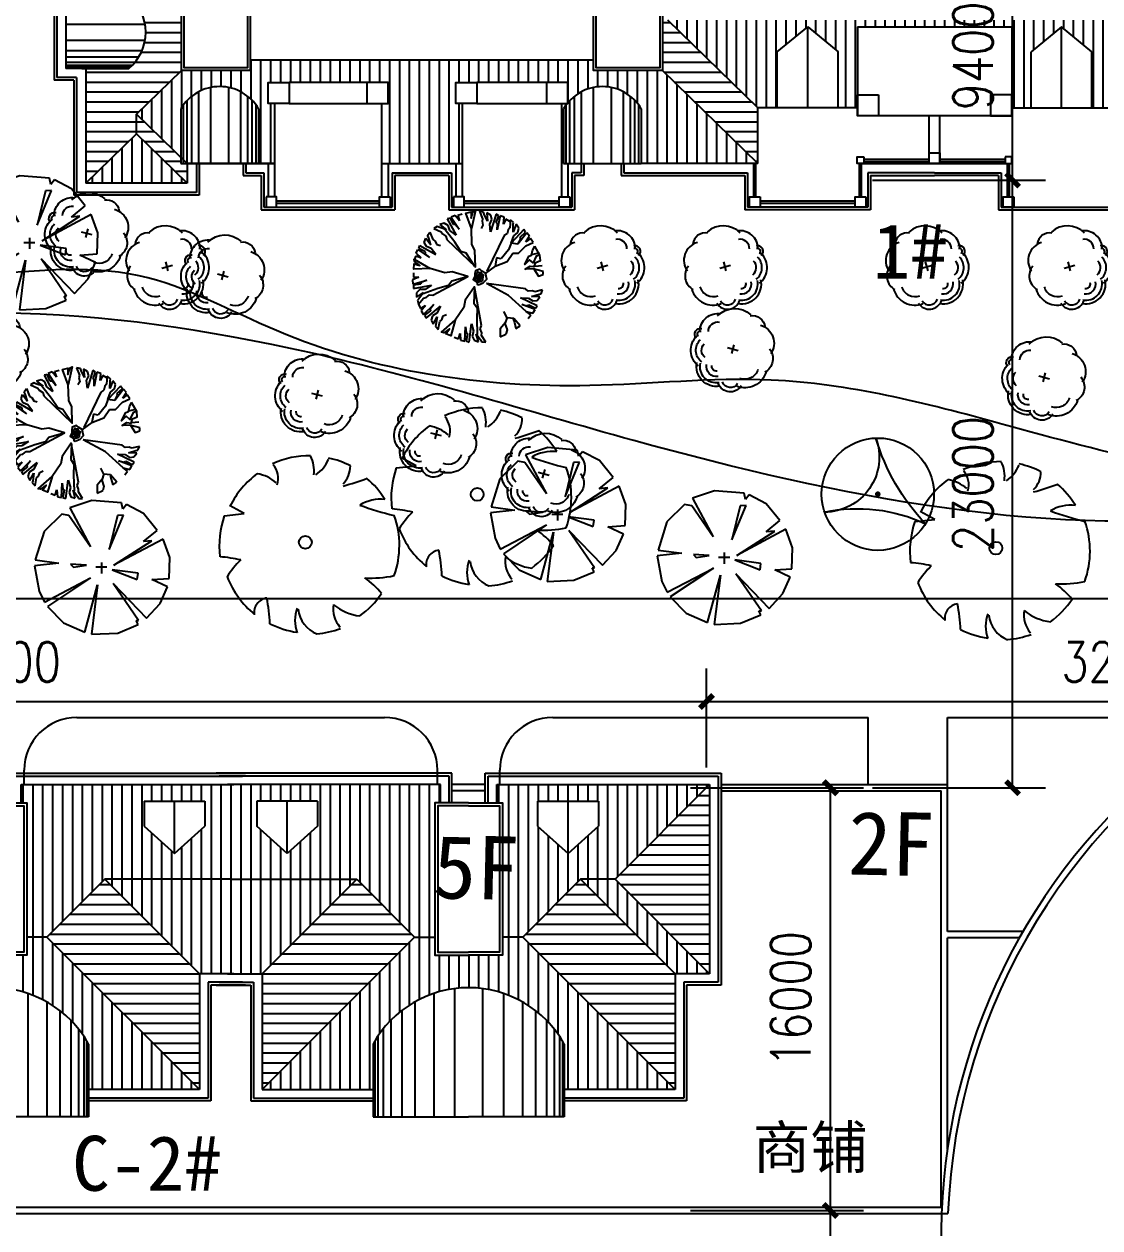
# Model space of a CAD drawing. Extents: x 225694 to 1397201, y -46174 to 794826.
# Drawn here: x 664161 to 704871, y 234129 to 279695 of the extents above; entities that cross this region are included whole.
import ezdxf
from ezdxf.enums import TextEntityAlignment as Align

# ---------------------------------------------------------------- set-up
doc = ezdxf.new("R2010")
doc.units = 0
doc.header["$LTSCALE"] = 0.5
doc.header["$MEASUREMENT"] = 0
for name, color, linetype in [('08-树', 73, 'Continuous'), ('KJ', 8, 'Continuous'), ('PUB_DIM', 3, 'Continuous'), ('WINDOW', 3, 'Continuous'), ('ZJ', 7, 'Continuous'), ('屋顶', 135, 'Continuous'), ('树', 124, 'Continuous'), ('路', 40, 'Continuous')]:
    doc.layers.add(name, color=color, linetype=linetype)
doc.styles.add('DIM_FONT', font='SIMPLEX.shx', dxfattribs={"width": 0.8})
doc.styles.add('等线体', font='')
doc.styles.get('等线体').set_extended_font_data('黑体')
doc.dimstyles.new('DIMN500', dxfattribs={"dimscale": 5, "dimtxt": 300, "dimasz": 100, "dimexe": 250, "dimexo": 300, "dimgap": 150, "dimtad": 1, "dimdec": 0, "dimzin": 0, "dimdsep": 46, "dimtxsty": 'DIM_FONT', "dimcen": 0.09, "dimclrt": 7, "dimazin": 2, "dimtfac": 1, "dimtdec": 0, "dimtix": 1, "dimtmove": 2, "dimatfit": 3, "dimfxl": 1, "dimtolj": 1, "dimtzin": 0, "dimarcsym": 0})

# ---------------------------------------------------------------- blocks, each defined once
blk = doc.blocks.new('桂花')
at = {"layer": '08-树', "linetype": 'ByBlock'}
for p, q in [((0, 0), (-316, 0)), ((-149, -187), (-149, 195))]:
    blk.add_line(p, q, dxfattribs=at)
for centre, radius, start, end in [((-612, 656), 626, 75.2533, 173.8893), ((-367, 1210), 204, 31.9374, 177.2865), ((-367, 1210), 110, 31.9374, 177.2865), ((79, 732), 688, 22.6842, 120.5814), ((-612, 656), 332, 75.2533, 173.8893), ((79, 732), 509, 22.6842, 120.5814), ((79, 732), 314, 22.6842, 120.5814), ((574, 395), 565, 335.0514, 87.0482), ((574, 395), 687, 335.0514, 87.0482), ((-743, 93), 815, 118.8409, 207.9925), ((574, 395), 158, 335.0514, 87.0482), ((574, 395), 344, 335.0514, 87.0482), ((868, -183), 294, 286.7742, 55.2785), ((868, -183), 443, 286.7742, 55.2785), ((-1031, -465), 437, 155.3763, 247.6372), ((-552, -692), 652, 181.4394, 289.2262), ((287, -545), 475, 271.8981, 6.291), ((287, -545), 769, 271.8981, 6.291), ((-59, -897), 543, 216.0983, 316.3439)]:
    blk.add_arc(centre, radius, start, end, dxfattribs=at)
blk = doc.blocks.new('GUIHUA')
at = {"layer": '树', "linetype": 'ByBlock', "xscale": 1.0944, "yscale": 1.0944, "zscale": 1.0944}
blk.add_blockref('桂花', (169, -8), dxfattribs=at)
blk = doc.blocks.new('批杷')
at = {"layer": '08-树', "color": 124}
for p, q in [((-1344, 2194), (-1224, 2295)), ((-1224, 2295), (-1200, 1990)), ((-1206, 2233), (-1054, 2316)), ((-1054, 2316), (-959, 2128)), ((-983, 2387), (-831, 2446)), ((-959, 2128), (-983, 2387)), ((-831, 2446), (-723, 1917)), ((-784, 2446), (-678, 2505)), ((-689, 2188), (-784, 2446)), ((-678, 2505), (-475, 1835)), ((-524, 2306), (-478, 2470)), ((-441, 2129), (-524, 2306)), ((-478, 2470), (-326, 2553)), ((-326, 2553), (-360, 2236)), ((-360, 2236), (-231, 2506)), ((-231, 2506), (-208, 2577)), ((-208, 2577), (-55, 2613)), ((-55, 2613), (-172, 2330)), ((-172, 2330), (-148, 2236)), ((296, 2576), (142, 2607)), ((601, 2507), (767, 2457)), ((767, 2457), (700, 2258)), ((700, 2258), (866, 2457)), ((1016, 2391), (717, 1941)), ((1166, 2324), (833, 1708)), ((866, 2457), (1016, 2391)), ((933, 2108), (1049, 2357)), ((1049, 2357), (1166, 2324)), ((-1799, 1818), (-1731, 1918)), ((-1731, 1918), (-1248, 1412)), ((-1537, 1977), (-1438, 2120)), ((-1504, 1809), (-1537, 1977)), ((-1438, 2120), (-1325, 1821)), ((-1333, 2120), (-1344, 2194)), ((-1325, 1821), (-1333, 2120)), ((-1200, 1990), (-1137, 1917)), ((-1137, 1917), (-1099, 1765)), ((-735, 2140), (-689, 2188)), ((-723, 1917), (-735, 2140)), ((-475, 1835), (-441, 2129)), ((-148, 2236), (-183, 2083)), ((-183, 2083), (-111, 1966)), ((717, 1941), (866, 2108)), ((833, 1708), (1066, 1891)), ((866, 2108), (933, 2108)), ((1066, 1891), (1132, 2074)), ((1132, 2074), (1282, 2158)), ((1448, 2108), (1199, 1908)), ((1199, 1908), (1481, 2008)), ((1282, 2158), (1448, 2108)), ((1398, 1841), (1348, 1758)), ((1681, 1958), (1398, 1841)), ((1481, 2008), (1548, 2041)), ((1548, 2041), (1681, 1958)), ((1828, 1826), (1718, 1541)), ((1914, 1695), (1828, 1826)), ((-2080, 1437), (-1981, 1580)), ((-1806, 1311), (-2080, 1437)), ((-1981, 1580), (-1812, 1455)), ((-1950, 1675), (-1841, 1796)), ((-1812, 1455), (-1950, 1675)), ((-1841, 1796), (-1506, 1373)), ((-1597, 1630), (-1799, 1818)), ((-1618, 1567), (-1597, 1630)), ((-1506, 1373), (-1618, 1567)), ((-1506, 1373), (-1248, 1412)), ((-1351, 1689), (-1504, 1809)), ((-1248, 1412), (-1351, 1689)), ((-1248, 1412), (-1154, 1152)), ((-1099, 1765), (-982, 1692)), ((-982, 1692), (-335, 346)), ((1182, 1542), (102, 510)), ((1215, 1675), (1182, 1542)), ((1348, 1758), (1215, 1675)), ((1636, 1489), (1556, 1354)), ((1718, 1541), (1636, 1489)), ((1789, 1343), (1882, 1628)), ((1983, 1597), (1789, 1343)), ((1882, 1628), (1914, 1695)), ((1957, 1281), (2037, 1432)), ((2037, 1432), (1983, 1597)), ((-2340, 954), (-2143, 1291)), ((-1530, 1034), (-1806, 1311)), ((-1312, 1034), (-1530, 1034)), ((-1095, 717), (-1312, 1034)), ((-1154, 1152), (-877, 816)), ((1556, 1354), (1424, 1318)), ((2206, 1320), (1599, 973)), ((1599, 973), (1776, 1210)), ((1776, 1210), (1957, 1281)), ((2276, 1172), (1834, 862)), ((1834, 862), (1997, 1016)), ((1995, 1082), (2242, 1205)), ((1997, 1016), (1995, 1082)), ((2151, 853), (2346, 1024)), ((2349, 925), (2151, 853)), ((2242, 1205), (2206, 1320)), ((2346, 1024), (2276, 1172)), ((2403, 760), (2349, 925)), ((-640, 538), (-1095, 717)), ((-877, 816), (-699, 855)), ((-699, 855), (-640, 538)), ((-640, 538), (-264, 261)), ((-2459, 222), (-2459, 340)), ((1708, -563), (393, 145)), ((2464, -143), (1944, 3)), ((1944, 3), (2149, -88)), ((2450, 115), (2240, 117)), ((2240, 117), (2481, 20)), ((2447, 288), (2450, 115)), ((2481, 20), (2464, -143)), ((-2383, -509), (-2442, -364)), ((-2442, -364), (-2145, -435)), ((-2145, -435), (-2055, -397)), ((-2055, -397), (-1899, -408)), ((-1899, -408), (-1794, -320)), ((-1794, -320), (-313, -120)), ((-1154, -571), (-313, -120)), ((-131, -1714), (136, -244)), ((2447, -305), (1759, -180)), ((1759, -180), (2005, -344)), ((2005, -344), (2199, -351)), ((2149, -88), (2169, -151)), ((2169, -151), (2443, -185)), ((2199, -351), (2325, -467)), ((2443, -185), (2447, -305)), ((-2310, -521), (-2383, -509)), ((-2342, -622), (-2022, -607)), ((-2236, -760), (-2342, -622)), ((-2022, -607), (-2310, -521)), ((-2240, -963), (-1609, -660)), ((-2067, -780), (-2236, -760)), ((-1905, -671), (-2067, -780)), ((-1609, -660), (-1905, -671)), ((-1825, -1182), (-1154, -571)), ((1845, -553), (1708, -563)), ((1965, -654), (1845, -553)), ((2060, -676), (1965, -654)), ((2258, -908), (2060, -676)), ((2329, -641), (2062, -466)), ((2062, -466), (2244, -703)), ((2258, -908), (2176, -1062)), ((2244, -703), (2296, -756)), ((2296, -756), (2258, -908)), ((2325, -467), (2329, -641)), ((-2166, -1058), (-2240, -963)), ((-1925, -924), (-2166, -1058)), ((-2158, -1104), (-1652, -917)), ((-2076, -1246), (-2158, -1104)), ((-1825, -1182), (-2076, -1246)), ((-1996, -1305), (-1825, -1182)), ((-1891, -1443), (-1996, -1305)), ((-1871, -963), (-1925, -924)), ((-1652, -917), (-1871, -963)), ((1321, -1348), (1197, -1290)), ((1377, -1495), (1321, -1348)), ((1429, -980), (1563, -1244)), ((1968, -1427), (1429, -980)), ((1563, -1244), (1729, -1345)), ((1680, -912), (1814, -1091)), ((2062, -1293), (1680, -912)), ((1729, -1345), (1782, -1508)), ((1814, -1091), (1801, -1156)), ((1801, -1156), (2023, -1319)), ((2023, -1319), (1968, -1427)), ((1994, -957), (2157, -1159)), ((2176, -1062), (1994, -957)), ((2157, -1159), (2062, -1293)), ((-1431, -1818), (-1589, -1719)), ((-80, -1841), (-131, -1714)), ((249, -1643), (169, -1928)), ((342, -2337), (249, -1643)), ((480, -1763), (457, -1986)), ((502, -2303), (480, -1763)), ((1449, -1560), (1377, -1495)), ((1508, -1860), (1449, -1560)), ((1615, -1746), (1508, -1860)), ((1553, -1378), (1596, -1674)), ((1700, -1661), (1553, -1378)), ((1596, -1674), (1615, -1746)), ((1782, -1508), (1700, -1661)), ((-837, -2135), (-1055, -2036)), ((-290, -2343), (-130, -2083)), ((-138, -1986), (-80, -1841)), ((-130, -2083), (-138, -1986)), ((-99, -2267), (-133, -2333)), ((71, -2020), (-99, -2267)), ((-14, -2328), (71, -2020)), ((150, -2270), (-14, -2328)), ((222, -2115), (150, -2270)), ((169, -1928), (222, -2115)), ((457, -1986), (403, -2025)), ((403, -2025), (456, -2295)), ((662, -2269), (502, -2303)), ((679, -2009), (662, -2269)), ((743, -2210), (679, -2009)), ((907, -2153), (743, -2210)), ((-133, -2333), (-290, -2343)), ((456, -2295), (342, -2337))]:
    blk.add_line(p, q, dxfattribs=at)
for points in [[(252, 1958), (468, 2540), (268, 2590), (268, 2357), (185, 2607), (102, 2640), (252, 1958)], [(119, 527), (102, 510), (119, 1126), (235, 1375), (252, 1958)], [(119, 527), (451, 1026), (650, 1093), (883, 1442), (1249, 1908)], [(-2459, 340), (-2083, 439), (-1787, 420), (-1965, 538), (-2123, 519), (-2182, 677), (-2360, 756), (-2340, 954), (-2202, 915), (-2083, 657), (-1945, 776), (-1767, 598), (-1925, 915), (-2024, 954), (-2063, 1133), (-2143, 1291)], [(-2024, 974), (-2202, 1014), (-2321, 1034)], [(-2143, 538), (-2419, 558)], [(1816, 451), (2437, 425), (2423, 630), (2201, 558), (2413, 714), (2419, 804), (1816, 451)], [(-2103, 439), (-2281, 162), (-2459, 222)], [(414, 135), (393, 145), (984, 320), (1257, 286), (1816, 451)], [(414, 135), (992, -27), (1117, -196), (1521, -309), (2077, -513)], [(133, -267), (157, -867), (35, -1038), (52, -1457), (30, -2049)], [(133, -267), (136, -244), (485, -752), (537, -1022), (866, -1503)], [(-1352, -1442), (-1095, -1422), (-976, -1185)], [(-1589, -1719), (-1352, -1442)], [(-1332, -1462), (-1371, -1601), (-1431, -1818)], [(-1095, -1403), (-1015, -1640)], [(-1015, -1640), (-1095, -1878), (-1055, -2036)], [(-1035, -1601), (-837, -1838), (-837, -2135)], [(866, -1503), (1034, -2102), (1225, -2025), (1088, -1836), (1302, -1989), (1388, -1967), (866, -1503)]]:
    blk.add_lwpolyline(points, dxfattribs=at)
for points in [[(-14, -172), (-197, -89), (-330, 44), (-280, 277), (-147, 344), (-64, 427), (102, 360), (119, 244), (119, 144), (185, 27), (52, -56), (36, -139)], [(-35, -51), (-138, -31), (-178, 9), (-178, 88), (-187, 117), (-207, 191), (-138, 236), (-109, 300), (-20, 290), (5, 330), (34, 270), (59, 251), (54, 147), (103, 93), (103, 48), (79, 38), (64, -11), (39, -26), (24, -51)], [(-114, 33), (-138, 78), (-138, 132), (-104, 196), (-99, 226), (-54, 246), (-40, 201), (-15, 206), (-5, 191), (20, 157), (29, 127), (29, 97), (15, 48), (10, 33), (-5, 18), (-25, 18), (-25, -1), (-64, -1), (-69, 18), (-79, 28)], [(-74, 112), (-64, 167), (-40, 172), (-30, 152), (-10, 132), (-10, 107), (-30, 93), (-30, 78), (-49, 83), (-74, 93)]]:
    blk.add_lwpolyline(points, close=True, dxfattribs=at)
blk = doc.blocks.new('含笑')
at = {"layer": '树'}
for p, q in [((-632, 458), (-789, 543)), ((-789, 543), (-789, 543)), ((-846, 434), (-632, 458))]:
    blk.add_line(p, q, dxfattribs=at)
blk.add_circle((27, 148), 69.3, dxfattribs=at)
for centre, radius, start, end in [((74, 115), 966, 89.3321, 114.3856), ((-228, 923), 350, 352.0775, 26.6128), ((-64, 1178), 366, 304.1868, 338.5411), ((74, 115), 963, 62.8767, 77.7021), ((-501, 833), 236, 343.6555, 39.76), ((234, 973), 279, 315.8454, 359.7651), ((74, 115), 956, 126.0751, 153.6245), ((-556, 485), 407, 48.5203, 80.5151), ((-354, 3609), 2962, 285.4397, 290.7099), ((74, 115), 950, 31.4098, 49.4752), ((837, 188), 424, 83.5323, 121.6544), ((1829, 3902), 3566, 250.0865, 256.3451), ((74, 115), 974, 160.8426, 187.275), ((74, 115), 968, 340.3307, 19.43), ((-1018, -1601), 1597, 77.3728, 85.4649), ((81, -798), 1065, 134.7782, 147.3315), ((74, 115), 951, 200.8103, 231.4392), ((738, 952), 1190, 266.7455, 282.0146), ((89, -1036), 989, 39.6536, 53.993), ((-366, -610), 158, 97.741, 188.8107), ((-2361, -834), 2010, 2.9465, 10.9238), ((74, 115), 933, 305.394, 326.2464), ((316, -694), 400, 160.6009, 199.3991), ((271, -539), 323, 186.1912, 248.4952), ((626, -573), 297, 170.6314, 220.6278), ((680, -105), 545, 230.4582, 263.1093), ((74, 115), 947, 243.1498, 261.8356), ((74, 115), 957, 274.7236, 290.3277)]:
    blk.add_arc(centre, radius, start, end, dxfattribs=at)
blk = doc.blocks.new('棕榈')
at = {"layer": '树', "color": 64, "linetype": 'Continuous'}
for p, q in [((-172, 1067), (-553, 940)), ((336, 1025), (-172, 1067)), ((-688, 831), (-995, 530)), ((-566, 808), (-688, 831)), ((-553, 940), (-196, 270)), ((360, 916), (336, 1025)), ((426, 996), (360, 916)), ((717, 842), (426, 996)), ((953, 551), (717, 842)), ((-196, 270), (-566, 808)), ((127, 220), (373, 813)), ((270, 808), (127, 220)), ((373, 813), (270, 808)), ((-995, 530), (-1146, 45)), ((715, 357), (953, 551)), ((1056, 402), (209, -50)), ((209, -50), (863, 371)), ((863, 371), (715, 357)), ((1170, 85), (1056, 402)), ((-1146, 45), (-738, -11)), ((0, -192), (0, 0)), ((1159, -278), (1170, 85)), ((-738, -11), (-1159, -58)), ((-1159, -58), (-1080, -495)), ((-537, -32), (-487, -82)), ((-265, -48), (-537, -32)), ((-487, -82), (-265, -48)), ((88, -84), (-103, -84)), ((177, -127), (611, -294)), ((625, -185), (177, -127)), ((611, -294), (625, -185)), ((-990, -683), (-193, -267)), ((-193, -267), (-937, -763)), ((-294, -1205), (-73, -388)), ((-73, -388), (-180, -1239)), ((633, -1004), (193, -363)), ((193, -363), (770, -961)), ((863, -297), (1159, -278)), ((1130, -424), (863, -297)), ((-1080, -495), (-990, -683)), ((1003, -707), (1130, -424)), ((-937, -763), (-662, -1041)), ((770, -961), (1003, -707)), ((627, -1072), (590, -1004)), ((590, -1004), (633, -1004)), ((-662, -1041), (-294, -1205)), ((-180, -1239), (275, -1218)), ((275, -1218), (627, -1072))]:
    blk.add_line(p, q, dxfattribs=at)
blk = doc.blocks.new('腊梅')
at = {"layer": '08-树', "color": 125}
blk.add_lwpolyline([(-426, 1231, -0.521516), (-1406, -183, -0.162418), (522, -406, -0.119785), (-426, 1231, -2.558361)], format="xyb", dxfattribs=at)
blk.add_lwpolyline([(-416, 159, 53.6, 53.6, 1), (-363, 159, 53.6, 53.6, 1)], format="xyseb", close=True, dxfattribs=at)
blk.add_circle((-389, 159), 1072, dxfattribs=at)
blk = doc.blocks.new('6w')
at = {"layer": 'KJ'}
h = blk.add_hatch(dxfattribs=at)
h.set_pattern_fill('ANSI31', color=256, scale=3000, angle=45, style=0)
h.paths.add_polyline_path([(1023733, 471780), (1023733, 473650), (1021373, 473650), (1021373, 471780, -0.436273), (1016333, 471780), (1016333, 473650), (1011235, 473650), (1014855, 470128), (1017453, 470128), (1017453, 469728), (1030453, 469728), (1030453, 470128), (1033053, 470128), (1033256, 470350), (1033673, 470350), (1053451, 470350), (1053653, 470128), (1056253, 470128), (1056253, 469728), (1069253, 469728), (1069253, 470128), (1071852, 470128), (1075471, 473650), (1070373, 473650), (1070373, 471780, -0.436273), (1065333, 471780), (1065333, 473650), (1062973, 473650), (1062973, 471780, -0.436273), (1057933, 471780), (1057933, 473650), (1054473, 473650), (1054473, 471250), (1053033, 471250), (1053033, 473650), (1049333, 473650), (1049333, 471630), (1049653, 471630), (1049653, 470830), (1048853, 470830), (1044533, 470830), (1044453, 470830), (1044453, 471630), (1044773, 471630), (1044773, 473650), (1044773, 473650), (1044773, 474910), (1044537, 474910), (1044537, 473650), (1042170, 473650), (1042170, 474910), (1041934, 474910), (1041934, 473650), (1041933, 473650), (1041933, 471630), (1042254, 471630), (1042254, 470830), (1041454, 470830), (1037133, 470830), (1037053, 470830), (1037053, 471630), (1037373, 471630), (1037373, 473650), (1033673, 473650), (1033673, 470700), (1032233, 470700), (1032233, 473650), (1028773, 473650), (1028773, 471780, -0.436273)])
h.paths.add_polyline_path([(1029153, 472033), (1029153, 472980), (1031453, 472980), (1031453, 472033), (1030303, 471007)], flags=16)
h.paths.add_polyline_path([(1034453, 472033), (1034453, 472980), (1036753, 472980), (1036753, 472033), (1035603, 471007)], flags=16)
h.paths.add_polyline_path([(1049953, 472033), (1049953, 472980), (1052253, 472980), (1052253, 472033), (1051103, 471007)], flags=16)
h.paths.add_polyline_path([(1055253, 472033), (1055253, 472980), (1057553, 472980), (1057553, 472033), (1056403, 471007)], flags=16)
h.paths.add_polyline_path([(1017453, 467928), (1017453, 467528), (1014851, 467528), (1013155, 465878), (1014835, 464243), (1014835, 466079, -0.571303), (1017775, 466079), (1017775, 464010), (1018375, 464010), (1018375, 466280), (1018135, 466280), (1018135, 467080), (1018935, 467080), (1021871, 467080), (1022671, 467080), (1022671, 466280), (1022431, 466280), (1022431, 464010), (1025417, 464010), (1025475, 464010), (1025475, 466280), (1025235, 466280), (1025235, 467080), (1026035, 467080), (1028671, 467080), (1029471, 467080), (1029471, 466301, -0.519868), (1032256, 466079), (1032256, 464010), (1036671, 464010), (1033056, 467528), (1030453, 467528), (1030453, 467928)])
h.paths.add_polyline_path([(1037403, 468233), (1038553, 469183), (1039703, 468233), (1039703, 466110), (1040433, 466110), (1040433, 469183), (1046273, 469183), (1046273, 466110), (1047003, 466110), (1047003, 468233), (1048153, 469183), (1049303, 468233), (1049303, 466110), (1050035, 466110), (1053451, 469433), (1033256, 469433), (1036671, 466110), (1037403, 466110)])
h.paths.add_polyline_path([(1050035, 464010), (1054451, 464010), (1054451, 466079, -0.519868), (1057235, 466301), (1057235, 467080), (1058035, 467080), (1060671, 467080), (1061471, 467080), (1061471, 466280), (1061231, 466280), (1061231, 464010), (1061931, 464010), (1064275, 464010), (1064275, 466280), (1064035, 466280), (1064035, 467080), (1064835, 467080), (1067771, 467080), (1068571, 467080), (1068571, 466280), (1068331, 466280), (1068331, 464010), (1068931, 464010), (1068931, 466079, -0.571303), (1071871, 466079), (1071871, 464243), (1073551, 465878), (1071856, 467528), (1069253, 467528), (1069253, 467928), (1056253, 467928), (1056253, 467528), (1053651, 467528)])
h = blk.add_hatch(dxfattribs=at)
h.set_pattern_fill('ANSI31', color=256, scale=3000, angle=135, style=0)
h.paths.add_polyline_path([(1012866, 467610), (1011235, 467610), (1011235, 463380), (1011359, 463380), (1013155, 465128), (1013155, 465878), (1014853, 467530), (1014853, 470129), (1011235, 473650), (1011235, 470350), (1012866, 470350, -0.466399)])
h.paths.add_polyline_path([(1014952, 463380), (1015075, 463380), (1015075, 464010), (1014835, 464010), (1014835, 464243), (1013155, 465878), (1013155, 465128)])
h.paths.add_polyline_path([(1036671, 464010), (1036671, 466110), (1033256, 469433), (1033256, 470350), (1033053, 470128), (1033053, 467530)])
h = blk.add_hatch(dxfattribs=at)
h.set_pattern_fill('ANSI31', color=256, scale=3000, angle=45, style=0)
h.paths.add_polyline_path([(1011359, 463380), (1014952, 463380), (1013155, 465128)])
h.paths.add_polyline_path([(1011359, 463380), (1011235, 463260), (1015075, 463260), (1014952, 463380)])
h.paths.add_polyline_path([(1075348, 463380), (1073551, 465128), (1071755, 463380)])
h.paths.add_polyline_path([(1071755, 463380), (1071631, 463260), (1075471, 463260), (1075348, 463380)])
for p, q in [((1010485, 469283), (1013479, 469283)), ((1010485, 468676), (1013479, 468676)), ((1010485, 468280), (1013363, 468280)), ((1010485, 468046), (1013242, 468046)), ((1010485, 467841), (1013096, 467841)), ((1010485, 467726), (1012992, 467726)), ((1010485, 467649), (1012912, 467649)), ((1015511, 464010), (1015511, 466723)), ((1015966, 464010), (1015966, 466885)), ((1016644, 464010), (1016644, 466885)), ((1017100, 464010), (1017100, 466723)), ((1029992, 464010), (1029992, 466723)), ((1030447, 464010), (1030447, 466885)), ((1031125, 464010), (1031125, 466885)), ((1031581, 464010), (1031581, 466723)), ((1014930, 464010), (1014930, 466223)), ((1015075, 464010), (1015075, 466395)), ((1015249, 464010), (1015249, 466553)), ((1017361, 464010), (1017361, 466553)), ((1017536, 464010), (1017536, 466395)), ((1017681, 464010), (1017681, 466223)), ((1029411, 464010), (1029411, 466223)), ((1029556, 464010), (1029556, 466395)), ((1029730, 464010), (1029730, 466553)), ((1031842, 464010), (1031842, 466553)), ((1032016, 464010), (1032016, 466395)), ((1032162, 464010), (1032162, 466223))]:
    blk.add_line(p, q, dxfattribs=at)
at = {"layer": '屋顶'}
for p, q in [((1010035, 470800), (1010035, 467160)), ((1010135, 470700), (1010135, 467260)), ((1010485, 470350), (1010485, 467610)), ((1036671, 466110), (1033256, 469433)), ((1037403, 468233), (1038553, 469183)), ((1038553, 466110), (1038553, 469183)), ((1038553, 469183), (1039703, 468233)), ((1040433, 469183), (1046273, 469183)), ((1040433, 469183), (1040433, 465810)), ((1046273, 469183), (1046273, 465810)), ((1048153, 469183), (1047003, 468233)), ((1048153, 466110), (1048153, 469183)), ((1049303, 468233), (1048153, 469183)), ((1037403, 466110), (1037403, 468233)), ((1039703, 466110), (1039703, 468233)), ((1047003, 466110), (1047003, 468233)), ((1049303, 466110), (1049303, 468233)), ((1011235, 467610), (1010485, 467610)), ((1011085, 467610), (1012866, 467610)), ((1011235, 467610), (1011235, 463260)), ((1013155, 465878), (1014853, 467530)), ((1017453, 467928), (1030453, 467928)), ((1036671, 464010), (1033053, 467530)), ((1010785, 467160), (1010035, 467160)), ((1010885, 467260), (1010135, 467260)), ((1010785, 467160), (1010785, 462810)), ((1010885, 467260), (1010885, 462910)), ((1021871, 467080), (1018935, 467080)), ((1028671, 467080), (1026035, 467080)), ((1018375, 466280), (1018375, 462750)), ((1018935, 466280), (1021871, 466280)), ((1022431, 466280), (1022431, 462750)), ((1025475, 466280), (1025475, 462750)), ((1026035, 466280), (1028671, 466280)), ((1029231, 466280), (1029231, 462750)), ((1036671, 464010), (1036671, 466144)), ((1013155, 465128), (1013155, 465878)), ((1015075, 464010), (1013155, 465878)), ((1014835, 466079), (1014835, 464010)), ((1017775, 466079), (1017775, 464010)), ((1017775, 466079), (1017775, 464010)), ((1029316, 466079), (1029316, 464010)), ((1032256, 466079), (1032256, 464010)), ((1040433, 466110), (1036671, 466110)), ((1046273, 465810), (1040433, 465810)), ((1043153, 464010), (1043153, 465810)), ((1043553, 464010), (1043553, 465810)), ((1046273, 466110), (1050035, 466110)), ((1011235, 463260), (1013155, 465128)), ((1015075, 463260), (1013155, 465128)), ((1014835, 464010), (1017775, 464010)), ((1015075, 464010), (1015075, 463260)), ((1018375, 464010), (1015075, 464010)), ((1015425, 464010), (1015425, 462910)), ((1015525, 464010), (1015525, 462810)), ((1017185, 464010), (1017185, 463560)), ((1017285, 464010), (1017285, 463660)), ((1017675, 464010), (1018375, 464010)), ((1018135, 464010), (1018135, 462750)), ((1022431, 464010), (1025417, 464010)), ((1022671, 464010), (1022671, 462750)), ((1024775, 464010), (1025475, 464010)), ((1025235, 464010), (1025235, 462750)), ((1029316, 464010), (1032256, 464010)), ((1029471, 464010), (1029471, 462750)), ((1029981, 464010), (1029981, 463660)), ((1030081, 464010), (1030081, 463560)), ((1031491, 464010), (1031491, 463560)), ((1031591, 464010), (1031591, 463660)), ((1036671, 464010), (1032256, 464010)), ((1036513, 462750), (1036513, 464010)), ((1036593, 462750), (1036593, 464010)), ((1040513, 462750), (1040513, 464010)), ((1040593, 462750), (1040593, 464010)), ((1040593, 464010), (1046113, 464010)), ((1040678, 464170), (1043153, 464170)), ((1040678, 464090), (1043153, 464090)), ((1043553, 464170), (1046028, 464170)), ((1043553, 464090), (1046028, 464090)), ((1046113, 462750), (1046113, 464010)), ((1046193, 462750), (1046193, 464010)), ((1017185, 463560), (1017875, 463560)), ((1017285, 463660), (1017975, 463660)), ((1017875, 463560), (1017875, 462250)), ((1017975, 463660), (1017975, 462350)), ((1022831, 463660), (1022831, 462350)), ((1022831, 463660), (1025075, 463660)), ((1024975, 463560), (1022931, 463560)), ((1022931, 463560), (1022931, 462250)), ((1024975, 463560), (1024975, 462250)), ((1025075, 463660), (1025075, 462350)), ((1029631, 463660), (1029631, 462350)), ((1029981, 463660), (1029631, 463660)), ((1030081, 463560), (1029731, 463560)), ((1029731, 463560), (1029731, 462250)), ((1031491, 463560), (1036175, 463560)), ((1031591, 463660), (1036275, 463660)), ((1036175, 463560), (1036175, 462250)), ((1036275, 463660), (1036275, 462350)), ((1040831, 463660), (1040831, 462350)), ((1043353, 463660), (1040831, 463660)), ((1040931, 463560), (1040931, 462250)), ((1040931, 463560), (1043353, 463560)), ((1043353, 463660), (1045875, 463660)), ((1045775, 463560), (1043353, 463560)), ((1045775, 463560), (1045775, 462250)), ((1045875, 463660), (1045875, 462350)), ((1015075, 463260), (1011235, 463260)), ((1015525, 462810), (1010785, 462810)), ((1015425, 462910), (1010885, 462910)), ((1018455, 462590), (1022351, 462590)), ((1018455, 462510), (1022351, 462510)), ((1025555, 462590), (1029151, 462590)), ((1025555, 462510), (1029151, 462510)), ((1036753, 462590), (1040353, 462590)), ((1036753, 462510), (1040353, 462510)), ((1017875, 462250), (1022931, 462250)), ((1017975, 462350), (1022831, 462350)), ((1024975, 462250), (1029731, 462250)), ((1025075, 462350), (1029631, 462350)), ((1040931, 462250), (1036175, 462250)), ((1040831, 462350), (1036275, 462350)), ((1045775, 462250), (1050531, 462250)), ((1045875, 462350), (1050431, 462350))]:
    blk.add_line(p, q, dxfattribs=at)
for points in [[(1017453, 470128), (1017453, 467528), (1014853, 467528), (1014853, 470128)], [(1017353, 470028), (1017353, 467628), (1014953, 467628), (1014953, 470028)], [(1033053, 470128), (1033053, 467528), (1030453, 467528), (1030453, 470128)], [(1032953, 470028), (1032953, 467628), (1030553, 467628), (1030553, 470028)], [(1018935, 467080), (1018935, 466280), (1018135, 466280), (1018135, 467080)], [(1021871, 467080), (1021871, 466280), (1022671, 466280), (1022671, 467080)], [(1026035, 467080), (1026035, 466280), (1025235, 466280), (1025235, 467080)], [(1028671, 467080), (1028671, 466280), (1029471, 466280), (1029471, 467080)], [(1041235, 466610), (1041235, 465810), (1040435, 465810), (1040435, 466610)], [(1045471, 466610), (1045471, 465810), (1046271, 465810), (1046271, 466610)], [(1043553, 464410), (1043553, 464010), (1043153, 464010), (1043153, 464410)], [(1040678, 464260), (1040678, 464010), (1040428, 464010), (1040428, 464260)], [(1046028, 464260), (1046028, 464010), (1046278, 464010), (1046278, 464260)], [(1018055, 462750), (1018055, 462350), (1018455, 462350), (1018455, 462750)], [(1022751, 462750), (1022751, 462350), (1022351, 462350), (1022351, 462750)], [(1025155, 462750), (1025155, 462350), (1025555, 462350), (1025555, 462750)], [(1029551, 462750), (1029551, 462350), (1029151, 462350), (1029151, 462750)], [(1036753, 462750), (1036753, 462350), (1036353, 462350), (1036353, 462750)], [(1040753, 462750), (1040753, 462350), (1040353, 462350), (1040353, 462750)], [(1046353, 462750), (1046353, 462350), (1045953, 462350), (1045953, 462750)]]:
    blk.add_lwpolyline(points, close=True, dxfattribs=at)
for centre, radius, start, end in [((1011717, 468980), 1788, 309.9914, 50.0086), ((1016305, 465213), 1706, 30.5211, 149.4789), ((1030786, 465213), 1706, 30.5211, 149.4789)]:
    blk.add_arc(centre, radius, start, end, dxfattribs=at)
blk = doc.blocks.new('c2w')
at = {"layer": 'KJ'}
h = blk.add_hatch(dxfattribs=at)
h.set_pattern_fill('LINE', color=256, scale=3000, angle=90, style=0)
h.paths.add_polyline_path([(1269279, 178571), (1269495, 178571), (1269495, 179261), (1261557, 179261), (1253619, 179261), (1253619, 178571), (1253835, 178571), (1253835, 173491), (1254602, 173491), (1256792, 175681), (1261557, 175681), (1266322, 175681), (1268512, 173491), (1269279, 173491)])
h.paths.add_polyline_path([(1264839, 177682), (1263689, 176656), (1262539, 177682), (1262539, 178629), (1264839, 178629)], flags=16)
h.paths.add_polyline_path([(1260575, 177682), (1259425, 176656), (1258275, 177682), (1258275, 178629), (1260575, 178629)], flags=16)
h.paths.add_polyline_path([(1251279, 178571), (1251495, 178571), (1251495, 179261), (1243437, 179261), (1247017, 175681), (1248322, 175681), (1250512, 173491), (1251279, 173491)])
h.paths.add_polyline_path([(1248797, 176656), (1247647, 177682), (1247647, 178629), (1249947, 178629), (1249947, 177682)], flags=16)
h.paths.add_polyline_path([(1287279, 178571), (1287495, 178571), (1287495, 179261), (1279437, 179261), (1271619, 179261), (1271619, 178571), (1271835, 178571), (1271835, 173660), (1271835, 173491), (1272602, 173491), (1274792, 175681), (1279557, 175681), (1284322, 175681), (1286512, 173491), (1287279, 173491)])
h.paths.add_polyline_path([(1276275, 177682), (1276275, 178629), (1278575, 178629), (1278575, 177682), (1277425, 176656)], flags=16)
h.paths.add_polyline_path([(1280539, 177682), (1280539, 178629), (1282839, 178629), (1282839, 177682), (1281689, 176656)], flags=16)
h.paths.add_polyline_path([(1297677, 179261), (1289619, 179261), (1289619, 178571), (1289835, 178571), (1289835, 173660), (1289835, 173491), (1290602, 173491), (1292792, 175681), (1294097, 175681)])
h.paths.add_polyline_path([(1292318, 176656), (1291168, 177682), (1291168, 178629), (1293468, 178629), (1293468, 177682)], flags=16)
h.paths.add_polyline_path([(1254602, 173491), (1253835, 173491), (1253835, 172808), (1252557, 172808), (1251279, 172808), (1251279, 173491), (1250512, 173491), (1244742, 167721), (1248939, 167721), (1248939, 169441, -0.272682), (1252557, 171573, -0.272682), (1256175, 169441), (1256175, 167721), (1260372, 167721)])
h.paths.add_polyline_path([(1248322, 175681), (1247017, 175681), (1243437, 172101), (1244742, 172101)])
h.paths.add_polyline_path([(1272602, 173491), (1271835, 173491), (1271835, 172808), (1270557, 172808), (1269279, 172808), (1269279, 173491), (1268512, 173491), (1262742, 167721), (1266939, 167721), (1266939, 169441, -0.272682), (1270557, 171573, -0.272682), (1274175, 169441), (1274175, 167721), (1278372, 167721)])
h.paths.add_polyline_path([(1288557, 171573, -0.272682), (1292175, 169441), (1292175, 167721), (1296372, 167721), (1290602, 173491), (1289835, 173491), (1289835, 172808), (1288557, 172808), (1287279, 172808), (1287279, 173491), (1286512, 173491), (1280742, 167721), (1284939, 167721), (1284939, 169441, -0.272682)])
h.paths.add_polyline_path([(1294097, 175681), (1292792, 175681), (1296372, 172101), (1297677, 172101)])
h = blk.add_hatch(dxfattribs=at)
h.set_pattern_fill('LINE', color=256, scale=3000, angle=180, style=0)
h.paths.add_polyline_path([(1297677, 172101), (1297677, 179261), (1294097, 175681)])
h.paths.add_polyline_path([(1296372, 167721), (1296372, 172101), (1292792, 175681), (1290602, 173491)])
h.paths.add_polyline_path([(1286512, 173491), (1284322, 175681), (1280742, 172101), (1280742, 167721)])
h.paths.add_polyline_path([(1278372, 167721), (1278372, 172101), (1274792, 175681), (1272602, 173491)])
h.paths.add_polyline_path([(1268512, 173491), (1266322, 175681), (1262742, 172101), (1262742, 167721)])
h.paths.add_polyline_path([(1256792, 175681), (1254602, 173491), (1260372, 167721), (1260372, 172101)])
h.paths.add_polyline_path([(1250512, 173491), (1248322, 175681), (1244742, 172101), (1244742, 167721)])
h.paths.add_polyline_path([(1243437, 172101), (1247017, 175681), (1243437, 179261)])
h = blk.add_hatch(dxfattribs=at)
h.set_pattern_fill('LINE', color=256, scale=3000, angle=90, style=0)
h.paths.add_polyline_path([(1262742, 172101), (1266322, 175681), (1261557, 175681), (1256792, 175681), (1260372, 172101), (1261677, 172101)])
h.paths.add_polyline_path([(1280742, 172101), (1284322, 175681), (1279557, 175681), (1274792, 175681), (1278372, 172101), (1279677, 172101)])
at = {"layer": 'KJ', "linetype": 'Continuous'}
for p, q in [((1251236, 171356), (1251236, 166689)), ((1252028, 171539), (1252028, 166689)), ((1253087, 171539), (1253087, 166689)), ((1253879, 171356), (1253879, 166689)), ((1269236, 171356), (1269236, 166689)), ((1270028, 171539), (1270028, 166689)), ((1271087, 171539), (1271087, 166689)), ((1271879, 171356), (1271879, 166689)), ((1287236, 171356), (1287236, 166689)), ((1288028, 171539), (1288028, 166689)), ((1289087, 171539), (1289087, 166689)), ((1289879, 171356), (1289879, 166689)), ((1250516, 171034), (1250516, 166689)), ((1254599, 171034), (1254599, 166689)), ((1268516, 171034), (1268516, 166689)), ((1272599, 171034), (1272599, 166689)), ((1286516, 171034), (1286516, 166689)), ((1290599, 171034), (1290599, 166689)), ((1250028, 170710), (1250028, 166689)), ((1255086, 170710), (1255086, 166689)), ((1268028, 170710), (1268028, 166689)), ((1273086, 170710), (1273086, 166689)), ((1286028, 170710), (1286028, 166689)), ((1291086, 170710), (1291086, 166689)), ((1249317, 170008), (1249317, 166689)), ((1249614, 170343), (1249614, 166689)), ((1255500, 170343), (1255500, 166689)), ((1255797, 170008), (1255797, 166689)), ((1267317, 170008), (1267317, 166689)), ((1267614, 170343), (1267614, 166689)), ((1273500, 170343), (1273500, 166689)), ((1273797, 170008), (1273797, 166689)), ((1285317, 170008), (1285317, 166689)), ((1285614, 170343), (1285614, 166689)), ((1291500, 170343), (1291500, 166689)), ((1291797, 170008), (1291797, 166689)), ((1249011, 169566), (1249011, 166689)), ((1249119, 169736), (1249119, 166689)), ((1255995, 169736), (1255995, 166689)), ((1256103, 169566), (1256103, 166689)), ((1267011, 169566), (1267011, 166689)), ((1267119, 169736), (1267119, 166689)), ((1273995, 169736), (1273995, 166689)), ((1274103, 169566), (1274103, 166689)), ((1285011, 169566), (1285011, 166689)), ((1285119, 169736), (1285119, 166689)), ((1291995, 169736), (1291995, 166689)), ((1292103, 169566), (1292103, 166689))]:
    blk.add_line(p, q, dxfattribs=at)
at = {"layer": '屋顶'}
for p, q in [((1251927, 179693), (1243005, 179693)), ((1243005, 179693), (1243005, 171669)), ((1251819, 179585), (1243113, 179585)), ((1243113, 179585), (1243113, 171777)), ((1251819, 178571), (1251819, 179585)), ((1251927, 178571), (1251927, 179693)), ((1253187, 179693), (1262109, 179693)), ((1253187, 178571), (1253187, 179693)), ((1253295, 179585), (1262001, 179585)), ((1253295, 178571), (1253295, 179585)), ((1269927, 179693), (1261557, 179693)), ((1269819, 179585), (1261557, 179585)), ((1269819, 178571), (1269819, 179585)), ((1269927, 178571), (1269927, 179693)), ((1271187, 179693), (1280109, 179693)), ((1271187, 178571), (1271187, 179693)), ((1271295, 179585), (1280001, 179585)), ((1271295, 178571), (1271295, 179585)), ((1287927, 179693), (1279005, 179693)), ((1287819, 179585), (1279113, 179585)), ((1287819, 178571), (1287819, 179585)), ((1287927, 178571), (1287927, 179693)), ((1289187, 178571), (1289187, 179693)), ((1289187, 179693), (1298109, 179693)), ((1289295, 178571), (1289295, 179585)), ((1289295, 179585), (1298001, 179585)), ((1298001, 179585), (1298001, 171777)), ((1298109, 179693), (1298109, 171669)), ((1251495, 179261), (1243437, 179261)), ((1243437, 179261), (1247017, 175681)), ((1243437, 179261), (1243437, 172101)), ((1251495, 178571), (1251495, 179261)), ((1251495, 178571), (1251495, 179261)), ((1253619, 178571), (1253619, 179261)), ((1253619, 178571), (1253619, 179261)), ((1253619, 179261), (1261677, 179261)), ((1269495, 179261), (1261557, 179261)), ((1269495, 178571), (1269495, 179261)), ((1269495, 178571), (1269495, 179261)), ((1271619, 178571), (1271619, 179261)), ((1271619, 178571), (1271619, 179261)), ((1271619, 179261), (1279677, 179261)), ((1287495, 179261), (1279437, 179261)), ((1287495, 178571), (1287495, 179261)), ((1287495, 178571), (1287495, 179261)), ((1289619, 178571), (1289619, 179261)), ((1289619, 178571), (1289619, 179261)), ((1289619, 179261), (1297677, 179261)), ((1297677, 179261), (1294097, 175681)), ((1297677, 179261), (1297677, 172101)), ((1251279, 178571), (1251279, 173660)), ((1253835, 178571), (1253835, 173660)), ((1269279, 178571), (1269279, 173660)), ((1271835, 178571), (1271835, 173660)), ((1287279, 178571), (1287279, 173660)), ((1289835, 178571), (1289835, 173660)), ((1243437, 172101), (1247017, 175681)), ((1244742, 172101), (1248322, 175681)), ((1247017, 175681), (1248322, 175681)), ((1248322, 175681), (1250512, 173491)), ((1256792, 175681), (1254602, 173491)), ((1261557, 175681), (1256792, 175681)), ((1260372, 172101), (1256792, 175681)), ((1261557, 175681), (1266322, 175681)), ((1262742, 172101), (1266322, 175681)), ((1266322, 175681), (1268512, 173491)), ((1274792, 175681), (1272602, 173491)), ((1279557, 175681), (1274792, 175681)), ((1278372, 172101), (1274792, 175681)), ((1279557, 175681), (1284322, 175681)), ((1280742, 172101), (1284322, 175681)), ((1284322, 175681), (1286512, 173491)), ((1292792, 175681), (1290602, 173491)), ((1294097, 175681), (1292792, 175681)), ((1296372, 172101), (1292792, 175681)), ((1297677, 172101), (1294097, 175681)), ((1244742, 167721), (1250512, 173491)), ((1250512, 173491), (1251279, 173491)), ((1254602, 173491), (1253835, 173491)), ((1260372, 167721), (1254602, 173491)), ((1262742, 167721), (1268512, 173491)), ((1268512, 173491), (1269279, 173491)), ((1272602, 173491), (1271835, 173491)), ((1278372, 167721), (1272602, 173491)), ((1280742, 167721), (1286512, 173491)), ((1286512, 173491), (1287279, 173491)), ((1290602, 173491), (1289835, 173491)), ((1296372, 167721), (1290602, 173491)), ((1243437, 172101), (1244742, 172101)), ((1244742, 172101), (1244742, 167721)), ((1261677, 172101), (1260372, 172101)), ((1260372, 172101), (1260372, 167721)), ((1261557, 172101), (1262742, 172101)), ((1262742, 172101), (1262742, 167721)), ((1279677, 172101), (1278372, 172101)), ((1278372, 172101), (1278372, 167721)), ((1279437, 172101), (1280742, 172101)), ((1280742, 172101), (1280742, 167721)), ((1297677, 172101), (1296372, 172101)), ((1296372, 172101), (1296372, 167721)), ((1243005, 171669), (1244310, 171669)), ((1243113, 171777), (1244418, 171777)), ((1244310, 171669), (1244310, 167289)), ((1244418, 171777), (1244418, 167397)), ((1262001, 171777), (1260696, 171777)), ((1260696, 171777), (1260696, 167397)), ((1262109, 171669), (1260804, 171669)), ((1260804, 171669), (1260804, 167289)), ((1261005, 171669), (1262310, 171669)), ((1261557, 171777), (1262418, 171777)), ((1261557, 171669), (1262310, 171669)), ((1262310, 171669), (1262310, 167289)), ((1262310, 171669), (1262310, 167289)), ((1262418, 171777), (1262418, 167397)), ((1280001, 171777), (1278696, 171777)), ((1278696, 171777), (1278696, 167397)), ((1280109, 171669), (1278804, 171669)), ((1278804, 171669), (1278804, 167289)), ((1279005, 171669), (1280310, 171669)), ((1279113, 171777), (1280418, 171777)), ((1280310, 171669), (1280310, 167289)), ((1280418, 171777), (1280418, 167397)), ((1296696, 171777), (1296696, 167397)), ((1298001, 171777), (1296696, 171777)), ((1296804, 171669), (1296804, 167289)), ((1298109, 171669), (1296804, 171669)), ((1248939, 169441), (1248939, 166689)), ((1256175, 169441), (1256175, 166689)), ((1266939, 169441), (1266939, 166689)), ((1274175, 169441), (1274175, 166689)), ((1284939, 169441), (1284939, 166689)), ((1292175, 169441), (1292175, 166689)), ((1244742, 167721), (1248939, 167721)), ((1260372, 167721), (1256175, 167721)), ((1262742, 167721), (1266939, 167721)), ((1278372, 167721), (1274175, 167721)), ((1280742, 167721), (1284939, 167721)), ((1296372, 167721), (1292175, 167721)), ((1244310, 167289), (1248939, 167289)), ((1244418, 167397), (1248939, 167397)), ((1260696, 167397), (1256175, 167397)), ((1260804, 167289), (1256175, 167289)), ((1262310, 167289), (1266939, 167289)), ((1262418, 167397), (1266939, 167397)), ((1278696, 167397), (1274175, 167397)), ((1278804, 167289), (1274175, 167289)), ((1280310, 167289), (1284939, 167289)), ((1280418, 167397), (1284939, 167397)), ((1296696, 167397), (1292175, 167397)), ((1296804, 167289), (1292175, 167289)), ((1248939, 166689), (1252557, 166689)), ((1256175, 166689), (1252557, 166689)), ((1266939, 166689), (1270557, 166689)), ((1274175, 166689), (1270557, 166689)), ((1284939, 166689), (1288557, 166689)), ((1292175, 166689), (1288557, 166689))]:
    blk.add_line(p, q, dxfattribs=at)
at = {"layer": '屋顶', "linetype": 'Continuous'}
for p, q in [((1249947, 178629), (1247647, 178629)), ((1247647, 178629), (1247647, 177682)), ((1248797, 176656), (1248797, 178629)), ((1249947, 178629), (1249947, 177682)), ((1258275, 178629), (1260575, 178629)), ((1258275, 178629), (1258275, 177682)), ((1259425, 176656), (1259425, 178629)), ((1260575, 178629), (1260575, 177682)), ((1264839, 178629), (1262539, 178629)), ((1262539, 178629), (1262539, 177682)), ((1263689, 176656), (1263689, 178629)), ((1264839, 178629), (1264839, 177682)), ((1276275, 178629), (1278575, 178629)), ((1276275, 178629), (1276275, 177682)), ((1277425, 176656), (1277425, 178629)), ((1278575, 178629), (1278575, 177682)), ((1280539, 178629), (1280539, 177682)), ((1282839, 178629), (1280539, 178629)), ((1281689, 176656), (1281689, 178629)), ((1282839, 178629), (1282839, 177682)), ((1291168, 178629), (1293468, 178629)), ((1291168, 178629), (1291168, 177682)), ((1292318, 176656), (1292318, 178629)), ((1293468, 178629), (1293468, 177682)), ((1248797, 176656), (1247647, 177682)), ((1249947, 177682), (1248797, 176656)), ((1258275, 177682), (1259425, 176656)), ((1259425, 176656), (1260575, 177682)), ((1263689, 176656), (1262539, 177682)), ((1264839, 177682), (1263689, 176656)), ((1276275, 177682), (1277425, 176656)), ((1277425, 176656), (1278575, 177682)), ((1281689, 176656), (1280539, 177682)), ((1282839, 177682), (1281689, 176656)), ((1291168, 177682), (1292318, 176656)), ((1292318, 176656), (1293468, 177682))]:
    blk.add_line(p, q, dxfattribs=at)
at = {"layer": '屋顶'}
for points in [[(1252557, 178571), (1251279, 178571), (1251279, 172808), (1252557, 172808)], [(1252557, 178463), (1251387, 178463), (1251387, 172916), (1252557, 172916)], [(1252557, 178571), (1253835, 178571), (1253835, 172808), (1252557, 172808)], [(1252557, 178463), (1253727, 178463), (1253727, 172916), (1252557, 172916)], [(1270557, 178571), (1269279, 178571), (1269279, 172808), (1270557, 172808)], [(1270557, 178463), (1269387, 178463), (1269387, 172916), (1270557, 172916)], [(1270557, 178571), (1271835, 178571), (1271835, 172808), (1270557, 172808)], [(1270557, 178463), (1271727, 178463), (1271727, 172916), (1270557, 172916)], [(1288557, 178571), (1287279, 178571), (1287279, 172808), (1288557, 172808)], [(1288557, 178463), (1287387, 178463), (1287387, 172916), (1288557, 172916)], [(1288557, 178571), (1289835, 178571), (1289835, 172808), (1288557, 172808)], [(1288557, 178463), (1289727, 178463), (1289727, 172916), (1288557, 172916)]]:
    blk.add_lwpolyline(points, dxfattribs=at)
for centre, start, end in [((1252557, 167437), 90, 151.0109), ((1252557, 167437), 28.9891, 90), ((1270557, 167437), 90, 151.0109), ((1270557, 167437), 28.9891, 90), ((1288557, 167437), 90, 151.0109), ((1288557, 167437), 28.9891, 90)]:
    blk.add_arc(centre, 4136, start, end, dxfattribs=at)
blk = doc.blocks.new('_ArchTick')
at = {"color": 0, "linetype": 'ByBlock'}
blk.add_lwpolyline([(-0.5, -0.5, 0.4, 0.4, 0), (0.5, 0.5, 0.4, 0.4, 0)], format="xyseb", dxfattribs=at)
blk = doc.blocks.new('*U34')
at = {"color": 0, "lineweight": -2}
for p, q in [((689375, 250789), (695922, 250789)), ((694672, 234789), (694672, 250789)), ((694672, 234789), (694672, 250789)), ((689375, 234789), (695922, 234789))]:
    blk.add_line(p, q, dxfattribs=at)
at = {"layer": 'DEFPOINTS', "color": 0}
for p in [(687875, 250789), (687875, 234789)]:
    blk.add_point(p, dxfattribs=at)
at = {"color": 0, "lineweight": -2, "xscale": 500, "yscale": 500, "zscale": 500}
for p, rotation in [((694672, 250789), 90), ((694672, 234789), 270)]:
    blk.add_blockref('_ArchTick', p, dxfattribs=dict(at, rotation=rotation))
at = {"color": 7, "insert": (693172, 242789), "char_height": 1500, "width": 0.000000001, "attachment_point": 5, "rotation": 90, "style": 'DIM_FONT'}
blk.add_mtext('\\A1;16000', dxfattribs=at)
blk = doc.blocks.new('*U35')
at = {"color": 0, "lineweight": -2}
for p, q in [((689375, 234789), (695922, 234789)), ((694672, 218789), (694672, 234789)), ((694672, 218789), (694672, 234789)), ((689375, 218789), (695922, 218789))]:
    blk.add_line(p, q, dxfattribs=at)
at = {"layer": 'DEFPOINTS', "color": 0}
for p in [(687875, 234789), (687875, 218789)]:
    blk.add_point(p, dxfattribs=at)
at = {"color": 0, "lineweight": -2, "xscale": 500, "yscale": 500, "zscale": 500}
for p, rotation in [((694672, 234789), 90), ((694672, 218789), 270)]:
    blk.add_blockref('_ArchTick', p, dxfattribs=dict(at, rotation=rotation))
at = {"color": 7, "insert": (693172, 226789), "char_height": 1500, "width": 0.000000001, "attachment_point": 5, "rotation": 90, "style": 'DIM_FONT'}
blk.add_mtext('\\A1;16000', dxfattribs=at)
blk = doc.blocks.new('*U44')
at = {"color": 0, "lineweight": -2}
for p, q in [((635983, 251554), (635983, 255304)), ((689983, 251554), (689983, 255304)), ((635983, 254054), (689983, 254054)), ((635983, 254054), (689983, 254054))]:
    blk.add_line(p, q, dxfattribs=at)
at = {"layer": 'DEFPOINTS', "color": 0}
for p in [(635983, 250054), (689983, 250054)]:
    blk.add_point(p, dxfattribs=at)
at = {"color": 0, "lineweight": -2, "xscale": 500, "yscale": 500, "zscale": 500, "rotation": 180}
blk.add_blockref('_ArchTick', (635983, 254054), dxfattribs=at)
at = {"color": 0, "lineweight": -2, "xscale": 500, "yscale": 500, "zscale": 500}
blk.add_blockref('_ArchTick', (689983, 254054), dxfattribs=at)
at = {"color": 7, "insert": (662983, 255554), "char_height": 1500, "width": 0.000000001, "attachment_point": 5, "style": 'DIM_FONT'}
blk.add_mtext('\\A1;54000', dxfattribs=at)
blk = doc.blocks.new('*U45')
at = {"color": 0, "lineweight": -2}
for p, q in [((689983, 251554), (689983, 255304)), ((721983, 251554), (721983, 255304)), ((689983, 254054), (721983, 254054)), ((689983, 254054), (721983, 254054))]:
    blk.add_line(p, q, dxfattribs=at)
at = {"layer": 'DEFPOINTS', "color": 0}
for p in [(689983, 250054), (721983, 250054)]:
    blk.add_point(p, dxfattribs=at)
at = {"color": 0, "lineweight": -2, "xscale": 500, "yscale": 500, "zscale": 500, "rotation": 180}
blk.add_blockref('_ArchTick', (689983, 254054), dxfattribs=at)
at = {"color": 0, "lineweight": -2, "xscale": 500, "yscale": 500, "zscale": 500}
blk.add_blockref('_ArchTick', (721983, 254054), dxfattribs=at)
at = {"color": 7, "insert": (705983, 255554), "char_height": 1500, "width": 0.000000001, "attachment_point": 5, "style": 'DIM_FONT'}
blk.add_mtext('\\A1;32000', dxfattribs=at)
blk = doc.blocks.new('*U68')
at = {"color": 0, "lineweight": -2}
for p, q in [((696269, 283189), (702816, 283189)), ((701566, 273789), (701566, 283189)), ((701566, 273789), (701566, 283189)), ((696269, 273789), (702816, 273789))]:
    blk.add_line(p, q, dxfattribs=at)
at = {"layer": 'DEFPOINTS', "color": 0}
for p in [(694769, 283189), (694769, 273789)]:
    blk.add_point(p, dxfattribs=at)
at = {"color": 0, "lineweight": -2, "xscale": 500, "yscale": 500, "zscale": 500}
for p, rotation in [((701566, 283189), 90), ((701566, 273789), 270)]:
    blk.add_blockref('_ArchTick', p, dxfattribs=dict(at, rotation=rotation))
at = {"color": 7, "insert": (700066, 278489), "char_height": 1500, "width": 0.000000001, "attachment_point": 5, "rotation": 90, "style": 'DIM_FONT'}
blk.add_mtext('\\A1;9400', dxfattribs=at)
blk = doc.blocks.new('*U69')
at = {"color": 0, "lineweight": -2}
for p, q in [((696269, 273789), (702816, 273789)), ((701566, 250789), (701566, 273789)), ((701566, 250789), (701566, 273789)), ((696269, 250789), (702816, 250789))]:
    blk.add_line(p, q, dxfattribs=at)
at = {"layer": 'DEFPOINTS', "color": 0}
for p in [(694769, 273789), (694769, 250789)]:
    blk.add_point(p, dxfattribs=at)
at = {"color": 0, "lineweight": -2, "xscale": 500, "yscale": 500, "zscale": 500}
for p, rotation in [((701566, 273789), 90), ((701566, 250789), 270)]:
    blk.add_blockref('_ArchTick', p, dxfattribs=dict(at, rotation=rotation))
at = {"color": 7, "insert": (700066, 262289), "char_height": 1500, "width": 0.000000001, "attachment_point": 5, "rotation": 90, "style": 'DIM_FONT'}
blk.add_mtext('\\A1;23000', dxfattribs=at)

msp = doc.modelspace()

# ---------------------------------------------------------------- linework, layer by layer
at = {"layer": '08-树', "color": 7}
for points, knots in [([(723033.3, 266254.2), (722339.8, 265882.9), (719156.8, 264257.2), (711856.8, 261482.8), (702140.7, 264359), (693135.5, 266658.7), (683848, 265600.6), (675572.2, 266775.6), (668357, 270880.3), (659744.8, 269670.2), (650121.4, 270518.7), (643734.3, 263581.3), (636968.4, 262122.8), (627820.2, 260797.7), (621059.3, 273347.2), (611570.6, 272248.4), (603938.7, 271058)], [8.4582334, 8.4582334, 8.4582334, 8.4582334, 10.8069287, 19.0941715, 31.0953894, 39.9871635, 46.8534678, 58.8888351, 64.4882209, 70.9354323, 84.4070917, 91.1028871, 97.4175595, 105.1126175, 116.3014332, 132.4118894, 132.4118894, 132.4118894, 132.4118894]), ([(723029.2, 265018.3), (719091.7, 263253), (707634, 259192.5), (690548.6, 262720.4), (672036, 268559.2), (655085.7, 270035.6), (640986.4, 259892.1), (627185.8, 260424.4), (617456.5, 269002.1), (610469.1, 269006), (603938.7, 268792.3)], [9.51595, 9.51595, 9.51595, 9.51595, 22.3212342, 46.1837909, 58.8969194, 81.7778912, 92.6589895, 109.9521264, 117.7988154, 130.2554319, 130.2554319, 130.2554319, 130.2554319])]:
    msp.add_open_spline(points, degree=3, knots=knots, dxfattribs=at)
at = {"layer": 'WINDOW', "color": 7}
for p, q in [((681613.2, 250908.9), (680353.2, 250908.9)), ((681613.2, 250668.9), (680353.2, 250668.9)), ((690535.2, 250908.9), (699103.2, 250908.9)), ((690535.2, 250668.9), (698863.2, 250668.9)), ((698863.2, 234908.9), (698863.2, 250668.9)), ((699103.2, 245348.9), (699103.2, 250908.9)), ((701960.6, 245348.9), (699103.2, 245348.9)), ((699103.2, 237111.6), (699103.2, 245108.9)), ((701824, 245108.9), (699103.2, 245108.9)), ((600103.2, 234908.9), (698890.3, 234908.9)), ((600103.2, 234668.9), (699120.1, 234668.9))]:
    msp.add_line(p, q, dxfattribs=at)
for radius, start, end in [(23120, 119.25652, 220.45035), (22880, 119.24872, 177.79577)]:
    msp.add_arc((721983.2, 233788.9), radius, start, end, dxfattribs=at)
at = {"layer": '路', "color": 7, "linetype": 'Continuous'}
for p, q in [((605473.9, 257952), (709648, 257952)), ((666163.2, 253452), (677803.2, 253452)), ((684163.2, 253452), (696103.2, 253452)), ((699103.2, 253452), (709648, 253452)), ((664163.2, 250908.9), (664163.2, 251452)), ((679803.2, 250908.9), (679803.2, 251452)), ((679803.2, 250908.9), (679803.2, 251452)), ((682163.2, 250908.9), (682163.2, 251452)), ((682163.2, 250908.9), (682163.2, 251452))]:
    msp.add_line(p, q, dxfattribs=at)
at = {"layer": '路', "color": 7}
for p, q in [((696103.2, 250908.9), (696103.2, 253452)), ((699103.2, 250908.9), (699103.2, 253452))]:
    msp.add_line(p, q, dxfattribs=at)
at = {"layer": '路', "color": 7, "linetype": 'Continuous'}
for centre, start, end in [((666163.2, 251452), 90, 180), ((677803.2, 251452), 0, 90), ((684163.2, 251452), 90, 180)]:
    msp.add_arc(centre, 2000, start, end, dxfattribs=at)

# ---------------------------------------------------------------- block references
at = {"layer": '08-树', "color": 7, "xscale": -1}
for p in [(681341.5, 269995.2), (666084.5, 264075.7)]:
    msp.add_blockref('批杷', p, dxfattribs=at)
at = {"layer": 'KJ', "color": 7}
for name, p in [('6w', (-344738.9, -189590.7)), ('c2w', (-607574, 71648.1))]:
    msp.add_blockref(name, p, dxfattribs=at)
at = {"layer": '树', "color": 7}
for name, p, xscale, yscale, zscale in [('棕榈', (664380.6, 271604.9), 2.197147679980844, 2.197147679980844, 2.19714768), ('含笑', (681213.5, 261372.7), 3.510000000009313, 3.510000000009313, 3.510000000000001), ('腊梅', (697237.4, 261585.3), 1.98375000001397, 1.98375000001397, 1.98375), ('棕榈', (684355.9, 261321.2), 2.197147679980844, 2.197147679980844, 2.19714768), ('含笑', (674706.3, 259561.5), 3.510000000009313, 3.510000000009313, 3.510000000000001), ('含笑', (700838.7, 259339.9), 3.510000000009313, 3.510000000009313, 3.510000000000001), ('棕榈', (690668.4, 259688.9), 2.197147679980844, 2.197147679980844, 2.19714768), ('棕榈', (667103.5, 259320.1), 2.197147679980844, 2.197147679980844, 2.19714768)]:
    msp.add_blockref(name, p, dxfattribs=dict(at, xscale=xscale, yscale=yscale, zscale=zscale))
at = {"layer": '树', "color": 7, "xscale": -1, "rotation": 75.03135359623326}
for p in [(666535.3, 271776.1), (671683.7, 270175.4), (662777.1, 267369.8), (690974, 267390.9), (702762.4, 266319.9), (675246.9, 265667), (679748, 264167.6), (683820.4, 262668.3)]:
    msp.add_blockref('GUIHUA', p, dxfattribs=at)
at = {"layer": '树', "color": 7, "rotation": 284.9686464037668}
for p in [(669582.3, 270520.9), (686052.3, 270520.9), (690693.8, 270520.9), (698329.9, 270520.9), (703720.1, 270520.9)]:
    msp.add_blockref('GUIHUA', p, dxfattribs=at)

# ---------------------------------------------------------------- texts
at = {"layer": 'ZJ', "color": 7, "linetype": 'Continuous', "style": '等线体'}
for s, height, p in [('1#', 2080, (697697.1, 271102)), ('商铺', 1600, (693914, 237210.7)), ('C-2#', 2080, (668810.4, 236575))]:
    msp.add_text(s, height=height, dxfattribs=at).set_placement(p, align=Align.MIDDLE)
for s, p in [('2F', (696984.4, 248673.3)), ('5F', (681274.3, 247752.9))]:
    msp.add_text(s, height=2400, rotation=358.73535, dxfattribs=at).set_placement(p, align=Align.MIDDLE)

# ---------------------------------------------------------------- dimensions: what is measured, and where the dimension line sits
at = {"layer": 'PUB_DIM', "color": 7}
for p1, p2, distance, picture, middle in [((694768.7, 273788.9), (694768.7, 283188.9), -6797.2, '*U68', (700065.8, 278488.9)), ((694768.7, 250788.9), (694768.7, 273788.9), -6797.2, '*U69', (700065.8, 262288.9)), ((635983.2, 250053.8), (689983.2, 250053.8), 4000, '*U44', (662983.2, 255553.8)), ((689983.2, 250053.8), (721983.2, 250053.8), 4000, '*U45', (705983.2, 255553.8)), ((687875.3, 234788.9), (687875.3, 250788.9), -6797.2, '*U34', (693172.5, 242788.9)), ((687875.3, 218788.9), (687875.3, 234788.9), -6797.2, '*U35', (693172.5, 226788.9))]:
    dim = msp.add_aligned_dim(p1=p1, p2=p2, distance=distance, dimstyle='DIMN500', dxfattribs=at)
    dim.commit()
    dim.dimension.update_dxf_attribs({"geometry": picture, "text_midpoint": middle})

doc.saveas('drawing.dxf')
